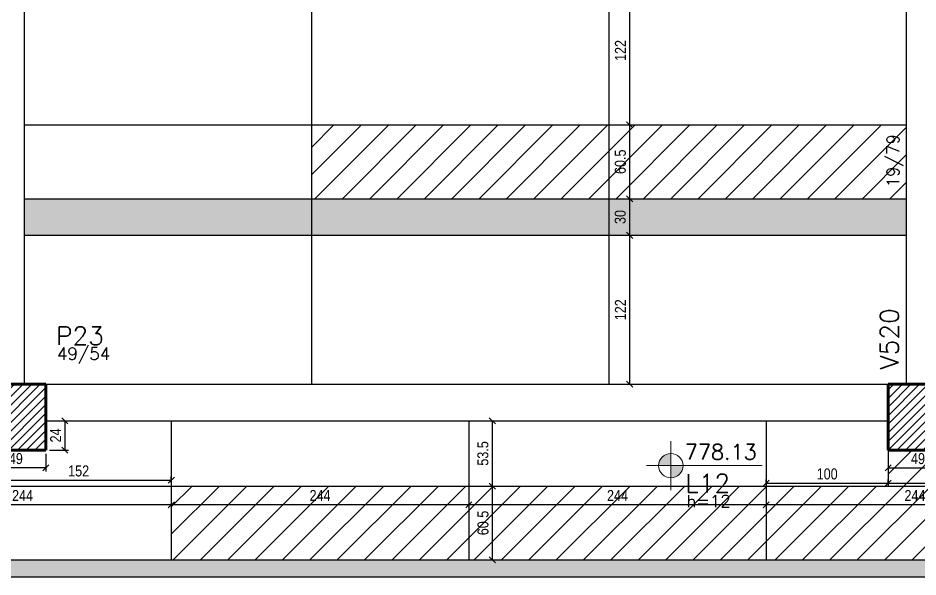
# Model space of a CAD drawing. Extents: x 8513 to 14085, y 7177 to 10799.
# Drawn here: x 10648 to 11387, y 8045 to 8503 of the extents above; entities that cross this region are included whole.
import ezdxf

# ---------------------------------------------------------------- set-up
doc = ezdxf.new("R2010")
doc.units = 0
doc.layers.add('COTA', color=241, linetype='Continuous')
doc.layers.add('Painéis', color=200, linetype='Continuous')
for name, color, linetype, lineweight in [('EST-LAJE-TEXT', 7, 'Continuous', 9), ('EST-PILAR', 7, 'Continuous', 9), ('EST-PILAR-CUT', 7, 'Continuous', 60), ('EST-PILAR-TEXT', 7, 'Continuous', 9), ('EST-VIGA', 7, 'Continuous', 30), ('EST-VIGA-TEXT', 7, 'Continuous', 9), ('Hachura', 253, 'Continuous', 9), ('REAPROVEITAMENTO', 7, 'Continuous', 9)]:
    doc.layers.add(name, color=color, linetype=linetype, lineweight=lineweight)
doc.styles.add('COTA TECNICA-50', font='techl___.ttf', dxfattribs={"height": 9})
doc.styles.add('RomanS_IV50', font='romans_IV50.ttf', dxfattribs={"height": 11.25})
doc.styles.add('RomanS_IV50_B', font='', dxfattribs={"height": 18.75})
doc.styles.add('RomanS_IV50_B_1', font='', dxfattribs={"height": 22.5})
doc.styles.get('RomanS_IV50_B').set_extended_font_data('RomanS_IV50', bold=True)
doc.styles.get('RomanS_IV50_B_1').set_extended_font_data('RomanS_IV50', bold=True)
doc.dimstyles.new('PAINEL', dxfattribs={"dimtxt": 9, "dimasz": 5, "dimexe": 3, "dimexo": 3, "dimgap": 3, "dimtad": 1, "dimdec": 1, "dimzin": 12, "dimdsep": 46, "dimtxsty": 'COTA TECNICA-50', "dimblk": 'OBLIQUE', "dimcen": 0, "dimclrd": 4, "dimclre": 4, "dimclrt": 1, "dimadec": 1, "dimazin": 3, "dimtfac": 1, "dimtdec": 1, "dimtmove": 0, "dimatfit": 3, "dimldrblk": 'OBLIQUE', "dimfxl": 1, "dimtolj": 1, "dimtzin": 12, "dimarcsym": 0})
pattern_1 = [(45, (9894.671, 8930.102), (-3.535534, 3.535534), [])]

# ---------------------------------------------------------------- blocks, each defined once
blk = doc.blocks.new('FA_Floor_TAG_SURVEY_R01 - NIV_TIT_H_TXT1__TXT2-2303193-2º PAVIMENTO')
at = {"layer": 'EST-LAJE-TEXT'}
h = blk.add_hatch(color=256, dxfattribs=at)
edge = h.paths.add_edge_path(flags=0)
edge.add_line((-0.28, 0.405), (-0.48, 0.405))
edge.add_arc((-0.28, 0.405), 0.2, 90, 180, ccw=False)
edge.add_line((-0.28, 0.605), (-0.28, 0.405))
h = blk.add_hatch(color=256, dxfattribs=at)
edge = h.paths.add_edge_path(flags=0)
edge.add_line((-0.28, 0.405), (-0.08, 0.405))
edge.add_arc((-0.28, 0.405), 0.2, -90, 0, ccw=False)
edge.add_line((-0.28, 0.205), (-0.28, 0.405))
for p, q in [((-0.28, 0.005), (-0.28, 0.805)), ((-0.28, 0.405), (-0.68, 0.405)), ((-0.28, 0.405), (1.22, 0.405))]:
    blk.add_line(p, q, dxfattribs=at)
blk.add_circle((-0.28, 0.405), 0.2, dxfattribs=at)
blk = doc.blocks.new('_Oblique')
at = {"color": 0, "linetype": 'ByBlock', "lineweight": -2}
blk.add_line((-0.5, -0.5), (0.5, 0.5), dxfattribs=at)
blk = doc.blocks.new('*D134')
at = {"layer": 'COTA', "color": 4, "lineweight": -2, "transparency": 16777216}
for p, q in [((11136.17, 8537.6), (11153.14, 8537.6)), ((11150.14, 8537.6), (11150.14, 8415.6)), ((11138.14, 8415.6), (11153.14, 8415.6))]:
    blk.add_line(p, q, dxfattribs=at)
at = {"layer": 'Defpoints', "color": 0, "transparency": 16777216}
for p in [(11133.17, 8537.6), (11135.14, 8415.6), (11150.14, 8415.6)]:
    blk.add_point(p, dxfattribs=at)
at = {"layer": 'COTA', "color": 4, "lineweight": -2, "transparency": 16777216, "xscale": 5, "yscale": 5, "zscale": 5}
for p, rotation in [((11150.14, 8537.6), 90), ((11150.14, 8415.6), 270)]:
    blk.add_blockref('_Oblique', p, dxfattribs=dict(at, rotation=rotation))
at = {"layer": 'COTA', "color": 1, "transparency": 16777216, "insert": (11142.59, 8476.6), "char_height": 9, "attachment_point": 5, "rotation": 90, "style": 'COTA TECNICA-50'}
blk.add_mtext('\\A1;122', dxfattribs=at)
blk = doc.blocks.new('*D135')
at = {"layer": 'COTA', "color": 4, "lineweight": -2, "transparency": 16777216}
for p, q in [((11138.14, 8415.6), (11153.14, 8415.6)), ((11150.14, 8415.6), (11150.14, 8355.1))]:
    blk.add_line(p, q, dxfattribs=at)
at = {"layer": 'Defpoints', "color": 0, "transparency": 16777216}
for p in [(11135.14, 8415.6), (11150.14, 8355.1), (11150.14, 8355.1)]:
    blk.add_point(p, dxfattribs=at)
at = {"layer": 'COTA', "color": 4, "lineweight": -2, "transparency": 16777216, "xscale": 5, "yscale": 5, "zscale": 5}
for p, rotation in [((11150.14, 8415.6), 90), ((11150.14, 8355.1), 270)]:
    blk.add_blockref('_Oblique', p, dxfattribs=dict(at, rotation=rotation))
at = {"layer": 'COTA', "color": 1, "transparency": 16777216, "insert": (11142.54, 8385.35), "char_height": 9, "attachment_point": 5, "rotation": 90, "style": 'COTA TECNICA-50'}
blk.add_mtext('\\A1;60.5', dxfattribs=at)
blk = doc.blocks.new('*D136')
at = {"layer": 'COTA', "color": 4, "lineweight": -2, "transparency": 16777216}
blk.add_line((11150.14, 8355.1), (11150.14, 8325.1), dxfattribs=at)
at = {"layer": 'Defpoints', "color": 0, "transparency": 16777216}
for p in [(11150.14, 8355.1), (11150.14, 8325.1), (11150.14, 8325.1)]:
    blk.add_point(p, dxfattribs=at)
at = {"layer": 'COTA', "color": 4, "lineweight": -2, "transparency": 16777216, "xscale": 5, "yscale": 5, "zscale": 5}
for p, rotation in [((11150.14, 8355.1), 90), ((11150.14, 8325.1), 270)]:
    blk.add_blockref('_Oblique', p, dxfattribs=dict(at, rotation=rotation))
at = {"layer": 'COTA', "color": 1, "transparency": 16777216, "insert": (11142.44, 8340.1), "char_height": 9, "attachment_point": 5, "rotation": 90, "style": 'COTA TECNICA-50'}
blk.add_mtext('\\A1;30', dxfattribs=at)
blk = doc.blocks.new('*D137')
at = {"layer": 'COTA', "color": 4, "lineweight": -2, "transparency": 16777216}
blk.add_line((11150.14, 8325.1), (11150.14, 8203.1), dxfattribs=at)
at = {"layer": 'Defpoints', "color": 0, "transparency": 16777216}
for p in [(11150.14, 8325.1), (11150.14, 8203.1), (11150.14, 8203.1)]:
    blk.add_point(p, dxfattribs=at)
at = {"layer": 'COTA', "color": 4, "lineweight": -2, "transparency": 16777216, "xscale": 5, "yscale": 5, "zscale": 5}
for p, rotation in [((11150.14, 8325.1), 90), ((11150.14, 8203.1), 270)]:
    blk.add_blockref('_Oblique', p, dxfattribs=dict(at, rotation=rotation))
at = {"layer": 'COTA', "color": 1, "transparency": 16777216, "insert": (11142.59, 8264.1), "char_height": 9, "attachment_point": 5, "rotation": 90, "style": 'COTA TECNICA-50'}
blk.add_mtext('\\A1;122', dxfattribs=at)
blk = doc.blocks.new('*D142')
at = {"layer": 'COTA', "color": 4, "lineweight": -2, "transparency": 16777216}
blk.add_line((11150.14, 8355.1), (11150.14, 8325.1), dxfattribs=at)
at = {"layer": 'Defpoints', "color": 0, "transparency": 16777216}
for p in [(11150.14, 8355.1), (11150.14, 8325.1), (11150.14, 8325.1)]:
    blk.add_point(p, dxfattribs=at)
at = {"layer": 'COTA', "color": 4, "lineweight": -2, "transparency": 16777216, "xscale": 5, "yscale": 5, "zscale": 5}
for p, rotation in [((11150.14, 8355.1), 90), ((11150.14, 8325.1), 270)]:
    blk.add_blockref('_Oblique', p, dxfattribs=dict(at, rotation=rotation))
at = {"layer": 'COTA', "color": 1, "transparency": 16777216, "insert": (11142.44, 8340.1), "char_height": 9, "attachment_point": 5, "rotation": 90, "style": 'COTA TECNICA-50'}
blk.add_mtext('\\A1;30', dxfattribs=at)
blk = doc.blocks.new('*D143')
at = {"layer": 'COTA', "color": 4, "lineweight": -2, "transparency": 16777216}
blk.add_line((11150.14, 8325.1), (11150.14, 8203.1), dxfattribs=at)
at = {"layer": 'Defpoints', "color": 0, "transparency": 16777216}
for p in [(11150.14, 8325.1), (11150.14, 8203.1), (11150.14, 8203.1)]:
    blk.add_point(p, dxfattribs=at)
at = {"layer": 'COTA', "color": 4, "lineweight": -2, "transparency": 16777216, "xscale": 5, "yscale": 5, "zscale": 5}
for p, rotation in [((11150.14, 8325.1), 90), ((11150.14, 8203.1), 270)]:
    blk.add_blockref('_Oblique', p, dxfattribs=dict(at, rotation=rotation))
at = {"layer": 'COTA', "color": 1, "transparency": 16777216, "insert": (11142.59, 8264.1), "char_height": 9, "attachment_point": 5, "rotation": 90, "style": 'COTA TECNICA-50'}
blk.add_mtext('\\A1;122', dxfattribs=at)
blk = doc.blocks.new('*D216')
at = {"layer": 'COTA', "color": 4, "lineweight": -2, "transparency": 16777216}
for p, q in [((10622.17, 8146.1), (10622.17, 8131.51)), ((10671.17, 8146.1), (10671.17, 8131.51)), ((10671.17, 8134.51), (10622.17, 8134.51))]:
    blk.add_line(p, q, dxfattribs=at)
at = {"layer": 'Defpoints', "color": 0, "transparency": 16777216}
for p in [(10622.17, 8149.1), (10671.17, 8149.1), (10622.17, 8134.51)]:
    blk.add_point(p, dxfattribs=at)
at = {"layer": 'COTA', "color": 4, "lineweight": -2, "transparency": 16777216, "xscale": 5, "yscale": 5, "zscale": 5, "rotation": 180}
blk.add_blockref('_Oblique', (10622.17, 8134.51), dxfattribs=at)
at = {"layer": 'COTA', "color": 4, "lineweight": -2, "transparency": 16777216, "xscale": 5, "yscale": 5, "zscale": 5}
blk.add_blockref('_Oblique', (10671.17, 8134.51), dxfattribs=at)
at = {"layer": 'COTA', "color": 1, "transparency": 16777216, "insert": (10646.67, 8142.1), "char_height": 9, "attachment_point": 5, "style": 'COTA TECNICA-50'}
blk.add_mtext('\\A1;49', dxfattribs=at)
blk = doc.blocks.new('*D217')
at = {"layer": 'COTA', "color": 4, "lineweight": -2, "transparency": 16777216}
for p, q in [((10674.17, 8173.1), (10689.87, 8173.1)), ((10686.87, 8173.1), (10686.87, 8149.1)), ((10674.17, 8149.1), (10689.87, 8149.1))]:
    blk.add_line(p, q, dxfattribs=at)
at = {"layer": 'Defpoints', "color": 0, "transparency": 16777216}
for p in [(10671.17, 8173.1), (10671.17, 8149.1), (10686.87, 8149.1)]:
    blk.add_point(p, dxfattribs=at)
at = {"layer": 'COTA', "color": 4, "lineweight": -2, "transparency": 16777216, "xscale": 5, "yscale": 5, "zscale": 5}
for p, rotation in [((10686.87, 8173.1), 90), ((10686.87, 8149.1), 270)]:
    blk.add_blockref('_Oblique', p, dxfattribs=dict(at, rotation=rotation))
at = {"layer": 'COTA', "color": 1, "transparency": 16777216, "insert": (10679.3, 8161.1), "char_height": 9, "attachment_point": 5, "rotation": 90, "style": 'COTA TECNICA-50'}
blk.add_mtext('\\A1;24', dxfattribs=at)
blk = doc.blocks.new('*D209')
at = {"layer": 'COTA', "color": 4, "lineweight": -2, "transparency": 16777216}
for p, q in [((11506.17, 8111.98), (11506.17, 8101.29)), ((11506.17, 8104.29), (11262.17, 8104.29))]:
    blk.add_line(p, q, dxfattribs=at)
at = {"layer": 'Defpoints', "color": 0, "transparency": 16777216}
for p in [(11506.17, 8114.98), (11262.17, 8104.29), (11262.17, 8104.29)]:
    blk.add_point(p, dxfattribs=at)
at = {"layer": 'COTA', "color": 4, "lineweight": -2, "transparency": 16777216, "xscale": 5, "yscale": 5, "zscale": 5, "rotation": 180}
blk.add_blockref('_Oblique', (11262.17, 8104.29), dxfattribs=at)
at = {"layer": 'COTA', "color": 4, "lineweight": -2, "transparency": 16777216, "xscale": 5, "yscale": 5, "zscale": 5}
blk.add_blockref('_Oblique', (11506.17, 8104.29), dxfattribs=at)
at = {"layer": 'COTA', "color": 1, "transparency": 16777216, "insert": (11384.17, 8111.86), "char_height": 9, "attachment_point": 5, "style": 'COTA TECNICA-50'}
blk.add_mtext('\\A1;244', dxfattribs=at)
blk = doc.blocks.new('*D210')
at = {"layer": 'COTA', "color": 4, "lineweight": -2, "transparency": 16777216}
for p, q in [((11018.17, 8116.6), (11018.17, 8101.29)), ((11262.17, 8111.98), (11262.17, 8101.29)), ((11262.17, 8104.29), (11018.17, 8104.29))]:
    blk.add_line(p, q, dxfattribs=at)
at = {"layer": 'Defpoints', "color": 0, "transparency": 16777216}
for p in [(11018.17, 8119.6), (11262.17, 8114.98), (11018.17, 8104.29)]:
    blk.add_point(p, dxfattribs=at)
at = {"layer": 'COTA', "color": 4, "lineweight": -2, "transparency": 16777216, "xscale": 5, "yscale": 5, "zscale": 5, "rotation": 180}
blk.add_blockref('_Oblique', (11018.17, 8104.29), dxfattribs=at)
at = {"layer": 'COTA', "color": 4, "lineweight": -2, "transparency": 16777216, "xscale": 5, "yscale": 5, "zscale": 5}
blk.add_blockref('_Oblique', (11262.17, 8104.29), dxfattribs=at)
at = {"layer": 'COTA', "color": 1, "transparency": 16777216, "insert": (11140.17, 8111.86), "char_height": 9, "attachment_point": 5, "style": 'COTA TECNICA-50'}
blk.add_mtext('\\A1;244', dxfattribs=at)
blk = doc.blocks.new('*D211')
at = {"layer": 'COTA', "color": 4, "lineweight": -2, "transparency": 16777216}
for p, q in [((10774.17, 8116.6), (10774.17, 8101.29)), ((11018.17, 8116.6), (11018.17, 8101.29)), ((11018.17, 8104.29), (10774.17, 8104.29))]:
    blk.add_line(p, q, dxfattribs=at)
at = {"layer": 'Defpoints', "color": 0, "transparency": 16777216}
for p in [(10774.17, 8119.6), (11018.17, 8119.6), (10774.17, 8104.29)]:
    blk.add_point(p, dxfattribs=at)
at = {"layer": 'COTA', "color": 4, "lineweight": -2, "transparency": 16777216, "xscale": 5, "yscale": 5, "zscale": 5, "rotation": 180}
blk.add_blockref('_Oblique', (10774.17, 8104.29), dxfattribs=at)
at = {"layer": 'COTA', "color": 4, "lineweight": -2, "transparency": 16777216, "xscale": 5, "yscale": 5, "zscale": 5}
blk.add_blockref('_Oblique', (11018.17, 8104.29), dxfattribs=at)
at = {"layer": 'COTA', "color": 1, "transparency": 16777216, "insert": (10896.17, 8111.86), "char_height": 9, "attachment_point": 5, "style": 'COTA TECNICA-50'}
blk.add_mtext('\\A1;244', dxfattribs=at)
blk = doc.blocks.new('*D213')
at = {"layer": 'COTA', "color": 4, "lineweight": -2, "transparency": 16777216}
for p, q in [((10622.17, 8122.6), (10622.17, 8127.39)), ((10622.17, 8124.39), (10774.17, 8124.39)), ((10774.17, 8122.6), (10774.17, 8127.39))]:
    blk.add_line(p, q, dxfattribs=at)
at = {"layer": 'Defpoints', "color": 0, "transparency": 16777216}
for p in [(10774.17, 8124.39), (10622.17, 8119.6), (10774.17, 8119.6)]:
    blk.add_point(p, dxfattribs=at)
at = {"layer": 'COTA', "color": 4, "lineweight": -2, "transparency": 16777216, "xscale": 5, "yscale": 5, "zscale": 5, "rotation": 180}
blk.add_blockref('_Oblique', (10622.17, 8124.39), dxfattribs=at)
at = {"layer": 'COTA', "color": 4, "lineweight": -2, "transparency": 16777216, "xscale": 5, "yscale": 5, "zscale": 5}
blk.add_blockref('_Oblique', (10774.17, 8124.39), dxfattribs=at)
at = {"layer": 'COTA', "color": 1, "transparency": 16777216, "insert": (10698.17, 8131.99), "char_height": 9, "attachment_point": 5, "style": 'COTA TECNICA-50'}
blk.add_mtext('\\A1;152', dxfattribs=at)
blk = doc.blocks.new('*D215')
at = {"layer": 'COTA', "color": 4, "lineweight": -2, "transparency": 16777216}
for p, q in [((10622.17, 8122.6), (10622.17, 8127.39)), ((10622.17, 8124.39), (10774.17, 8124.39)), ((10774.17, 8122.6), (10774.17, 8127.39))]:
    blk.add_line(p, q, dxfattribs=at)
at = {"layer": 'Defpoints', "color": 0, "transparency": 16777216}
for p in [(10774.17, 8124.39), (10622.17, 8119.6), (10774.17, 8119.6)]:
    blk.add_point(p, dxfattribs=at)
at = {"layer": 'COTA', "color": 4, "lineweight": -2, "transparency": 16777216, "xscale": 5, "yscale": 5, "zscale": 5, "rotation": 180}
blk.add_blockref('_Oblique', (10622.17, 8124.39), dxfattribs=at)
at = {"layer": 'COTA', "color": 4, "lineweight": -2, "transparency": 16777216, "xscale": 5, "yscale": 5, "zscale": 5}
blk.add_blockref('_Oblique', (10774.17, 8124.39), dxfattribs=at)
at = {"layer": 'COTA', "color": 1, "transparency": 16777216, "insert": (10698.17, 8131.99), "char_height": 9, "attachment_point": 5, "style": 'COTA TECNICA-50'}
blk.add_mtext('\\A1;152', dxfattribs=at)
blk = doc.blocks.new('*D199')
at = {"layer": 'COTA', "color": 4, "lineweight": -2, "transparency": 16777216}
for p, q in [((11262.17, 8122.6), (11262.17, 8124.91)), ((11262.17, 8121.91), (11362.17, 8121.91)), ((11362.17, 8122.6), (11362.17, 8124.91))]:
    blk.add_line(p, q, dxfattribs=at)
at = {"layer": 'Defpoints', "color": 0, "transparency": 16777216}
for p in [(11362.17, 8121.91), (11262.17, 8119.6), (11362.17, 8119.6)]:
    blk.add_point(p, dxfattribs=at)
at = {"layer": 'COTA', "color": 4, "lineweight": -2, "transparency": 16777216, "xscale": 5, "yscale": 5, "zscale": 5, "rotation": 180}
blk.add_blockref('_Oblique', (11262.17, 8121.91), dxfattribs=at)
at = {"layer": 'COTA', "color": 4, "lineweight": -2, "transparency": 16777216, "xscale": 5, "yscale": 5, "zscale": 5}
blk.add_blockref('_Oblique', (11362.17, 8121.91), dxfattribs=at)
at = {"layer": 'COTA', "color": 1, "transparency": 16777216, "insert": (11312.17, 8129.5), "char_height": 9, "attachment_point": 5, "style": 'COTA TECNICA-50'}
blk.add_mtext('\\A1;100', dxfattribs=at)
blk = doc.blocks.new('*D200')
at = {"layer": 'COTA', "color": 4, "lineweight": -2, "transparency": 16777216}
for p, q in [((11362.17, 8122.6), (11362.17, 8124.91)), ((11362.17, 8121.91), (11506.17, 8121.91)), ((11506.17, 8122.6), (11506.17, 8124.91))]:
    blk.add_line(p, q, dxfattribs=at)
at = {"layer": 'Defpoints', "color": 0, "transparency": 16777216}
for p in [(11506.17, 8121.91), (11362.17, 8119.6), (11506.17, 8119.6)]:
    blk.add_point(p, dxfattribs=at)
at = {"layer": 'COTA', "color": 4, "lineweight": -2, "transparency": 16777216, "xscale": 5, "yscale": 5, "zscale": 5, "rotation": 180}
blk.add_blockref('_Oblique', (11362.17, 8121.91), dxfattribs=at)
at = {"layer": 'COTA', "color": 4, "lineweight": -2, "transparency": 16777216, "xscale": 5, "yscale": 5, "zscale": 5}
blk.add_blockref('_Oblique', (11506.17, 8121.91), dxfattribs=at)
at = {"layer": 'COTA', "color": 1, "transparency": 16777216, "insert": (11434.17, 8129.48), "char_height": 9, "attachment_point": 5, "style": 'COTA TECNICA-50'}
blk.add_mtext('\\A1;144', dxfattribs=at)
blk = doc.blocks.new('*D203')
at = {"layer": 'COTA', "color": 4, "lineweight": -2, "transparency": 16777216}
for p, q in [((11021.17, 8173.1), (11040.49, 8173.1)), ((11037.49, 8173.1), (11037.49, 8119.6)), ((11021.17, 8119.6), (11040.49, 8119.6))]:
    blk.add_line(p, q, dxfattribs=at)
at = {"layer": 'Defpoints', "color": 0, "transparency": 16777216}
for p in [(11018.17, 8173.1), (11018.17, 8119.6), (11037.49, 8119.6)]:
    blk.add_point(p, dxfattribs=at)
at = {"layer": 'COTA', "color": 4, "lineweight": -2, "transparency": 16777216, "xscale": 5, "yscale": 5, "zscale": 5}
for p, rotation in [((11037.49, 8173.1), 90), ((11037.49, 8119.6), 270)]:
    blk.add_blockref('_Oblique', p, dxfattribs=dict(at, rotation=rotation))
at = {"layer": 'COTA', "color": 1, "transparency": 16777216, "insert": (11029.79, 8146.35), "char_height": 9, "attachment_point": 5, "rotation": 90, "style": 'COTA TECNICA-50'}
blk.add_mtext('\\A1;53.5', dxfattribs=at)
blk = doc.blocks.new('*D204')
at = {"layer": 'COTA', "color": 4, "lineweight": -2, "transparency": 16777216}
for p, q in [((11021.17, 8119.6), (11040.49, 8119.6)), ((11037.49, 8119.6), (11037.49, 8059.1)), ((11021.17, 8059.1), (11040.49, 8059.1))]:
    blk.add_line(p, q, dxfattribs=at)
at = {"layer": 'Defpoints', "color": 0, "transparency": 16777216}
for p in [(11018.17, 8119.6), (11018.17, 8059.1), (11037.49, 8059.1)]:
    blk.add_point(p, dxfattribs=at)
at = {"layer": 'COTA', "color": 4, "lineweight": -2, "transparency": 16777216, "xscale": 5, "yscale": 5, "zscale": 5}
for p, rotation in [((11037.49, 8119.6), 90), ((11037.49, 8059.1), 270)]:
    blk.add_blockref('_Oblique', p, dxfattribs=dict(at, rotation=rotation))
at = {"layer": 'COTA', "color": 1, "transparency": 16777216, "insert": (11029.89, 8089.35), "char_height": 9, "attachment_point": 5, "rotation": 90, "style": 'COTA TECNICA-50'}
blk.add_mtext('\\A1;60.5', dxfattribs=at)
blk = doc.blocks.new('*D223')
at = {"layer": 'COTA', "color": 4, "lineweight": -2, "transparency": 16777216}
for p, q in [((11362.17, 8146.1), (11362.17, 8131.48)), ((11411.17, 8146.1), (11411.17, 8131.48)), ((11362.17, 8134.48), (11411.17, 8134.48))]:
    blk.add_line(p, q, dxfattribs=at)
at = {"layer": 'Defpoints', "color": 0, "transparency": 16777216}
for p in [(11362.17, 8149.1), (11411.17, 8149.1), (11411.17, 8134.48)]:
    blk.add_point(p, dxfattribs=at)
at = {"layer": 'COTA', "color": 4, "lineweight": -2, "transparency": 16777216, "xscale": 5, "yscale": 5, "zscale": 5, "rotation": 180}
blk.add_blockref('_Oblique', (11362.17, 8134.48), dxfattribs=at)
at = {"layer": 'COTA', "color": 4, "lineweight": -2, "transparency": 16777216, "xscale": 5, "yscale": 5, "zscale": 5}
blk.add_blockref('_Oblique', (11411.17, 8134.48), dxfattribs=at)
at = {"layer": 'COTA', "color": 1, "transparency": 16777216, "insert": (11386.67, 8142.08), "char_height": 9, "attachment_point": 5, "style": 'COTA TECNICA-50'}
blk.add_mtext('\\A1;49', dxfattribs=at)
blk = doc.blocks.new('*D225')
at = {"layer": 'COTA', "color": 4, "lineweight": -2, "transparency": 16777216}
for p, q in [((10530.17, 8116.6), (10530.17, 8101.29)), ((10774.17, 8116.6), (10774.17, 8101.29)), ((10774.17, 8104.29), (10530.17, 8104.29))]:
    blk.add_line(p, q, dxfattribs=at)
at = {"layer": 'Defpoints', "color": 0, "transparency": 16777216}
for p in [(10530.17, 8119.6), (10774.17, 8119.6), (10530.17, 8104.29)]:
    blk.add_point(p, dxfattribs=at)
at = {"layer": 'COTA', "color": 4, "lineweight": -2, "transparency": 16777216, "xscale": 5, "yscale": 5, "zscale": 5, "rotation": 180}
blk.add_blockref('_Oblique', (10530.17, 8104.29), dxfattribs=at)
at = {"layer": 'COTA', "color": 4, "lineweight": -2, "transparency": 16777216, "xscale": 5, "yscale": 5, "zscale": 5}
blk.add_blockref('_Oblique', (10774.17, 8104.29), dxfattribs=at)
at = {"layer": 'COTA', "color": 1, "transparency": 16777216, "insert": (10652.17, 8111.86), "char_height": 9, "attachment_point": 5, "style": 'COTA TECNICA-50'}
blk.add_mtext('\\A1;244', dxfattribs=at)

msp = doc.modelspace()

# ---------------------------------------------------------------- hatches: boundary and pattern name
at = {"layer": 'EST-PILAR'}
h = msp.add_hatch(dxfattribs=at)
h.set_pattern_fill('FP_1', color=5, style=0, pattern_type=2)
h.set_pattern_definition(pattern_1)
h.paths.add_polyline_path([(10671.171, 8149.102), (10671.171, 8203.102), (10622.171, 8203.102), (10622.171, 8149.102)], flags=0)
h = msp.add_hatch(dxfattribs=at)
h.set_pattern_fill('FP_1', color=5, style=0, pattern_type=2)
h.set_pattern_definition(pattern_1)
h.paths.add_polyline_path([(11362.171, 8149.102), (11411.171, 8149.102), (11411.171, 8203.102), (11362.171, 8203.102), (11362.171, 8158.129)], flags=0)
at = {"layer": 'EST-VIGA', "true_color": 0xe1e1e1}
msp.add_hatch(color=254, dxfattribs=at).paths.add_polyline_path([(10972.508, 8045.102), (12482.171, 8045.102), (12482.171, 8059.102), (9815.171, 8059.102), (9815.171, 8045.102), (10558.878, 8045.102)], flags=0)
at = {"layer": 'Hachura'}
h = msp.add_hatch(color=256, dxfattribs=at)
h.dxf.hatch_style = 1
h.paths.add_polyline_path([(10897.671, 8355.102), (10897.671, 8325.102), (10653.671, 8325.102), (10653.671, 8355.102)])
h.paths.add_polyline_path([(11141.671, 8355.102), (11141.671, 8325.102), (10897.671, 8325.102), (10897.671, 8355.102)])
h.paths.add_polyline_path([(11141.671, 8325.102), (11141.671, 8355.102), (11377.171, 8355.102), (11377.171, 8325.102)])
h.paths.add_polyline_path([(11141.671, 8537.602), (11141.671, 8567.602), (11377.171, 8567.602), (11377.171, 8537.602)])
h.paths.add_polyline_path([(10897.671, 8537.602), (10897.671, 8567.602), (11141.671, 8567.602), (11141.671, 8537.602)])
h.paths.add_polyline_path([(10897.671, 8567.602), (10897.671, 8537.602), (10653.671, 8537.602), (10653.671, 8567.602)])
h.paths.add_polyline_path([(10897.671, 8709.602), (10897.671, 8689.602), (10653.671, 8689.602), (10653.671, 8709.602)])
h.paths.add_polyline_path([(11141.671, 8709.602), (11141.671, 8689.602), (10897.671, 8689.602), (10897.671, 8709.602)])
h.paths.add_polyline_path([(11377.171, 8709.602), (11377.171, 8689.602), (11141.671, 8689.602), (11141.671, 8709.602)])
at = {"layer": 'REAPROVEITAMENTO'}
h = msp.add_hatch(dxfattribs=at)
h.set_pattern_fill('ANSI31', color=251, scale=5, style=0)
h.paths.add_polyline_path([(10889.171, 8831.602), (10889.171, 8709.602), (11133.171, 8709.602), (11133.171, 8831.602)])
h.paths.add_polyline_path([(11377.171, 8709.602), (11377.171, 8831.602), (11332.171, 8831.602), (11133.171, 8831.602), (11133.171, 8709.602)])
h.paths.add_polyline_path([(11377.171, 8567.602), (11377.171, 8689.602), (11133.171, 8689.602), (11133.171, 8567.602)])
h.paths.add_polyline_path([(11133.171, 8689.602), (10889.171, 8689.602), (10889.171, 8567.602), (11133.171, 8567.602)])
h.paths.add_polyline_path([(11133.171, 8415.602), (11133.171, 8355.102), (11377.171, 8355.102), (11377.171, 8415.602)])
h.paths.add_polyline_path([(10889.171, 8415.602), (10889.171, 8355.102), (11133.171, 8355.102), (11133.171, 8415.602)])
h = msp.add_hatch(dxfattribs=at)
h.set_pattern_fill('ANSI31', color=251, scale=5, style=0)
h.paths.add_polyline_path([(11994.171, 8119.602), (11994.171, 8173.102), (11750.171, 8173.102), (11750.171, 8119.602)])
h.paths.add_polyline_path([(11411.171, 8173.102), (11411.171, 8149.102), (11362.171, 8149.102), (11362.171, 8119.602), (11506.171, 8119.602), (11506.171, 8173.102)])
h = msp.add_hatch(dxfattribs=at)
h.set_pattern_fill('ANSI31', color=251, scale=5, style=0)
h.paths.add_polyline_path([(12482.171, 8059.102), (12482.171, 8119.602), (12238.171, 8119.602), (12238.171, 8059.102)])
h.paths.add_polyline_path([(12238.171, 8059.102), (12238.171, 8119.602), (11994.171, 8119.602), (11994.171, 8059.102)])
h.paths.add_polyline_path([(11994.171, 8059.102), (11994.171, 8119.602), (11750.171, 8119.602), (11750.171, 8059.102)])
h.paths.add_polyline_path([(11506.171, 8119.602), (11506.171, 8059.102), (11750.171, 8059.102), (11750.171, 8119.602)])
h.paths.add_polyline_path([(11262.171, 8119.602), (11262.171, 8059.102), (11506.171, 8059.102), (11506.171, 8119.602)])
h.paths.add_polyline_path([(11262.171, 8059.102), (11262.171, 8119.602), (11018.171, 8119.602), (11018.171, 8059.102)])
h.paths.add_polyline_path([(11018.171, 8059.102), (11018.171, 8119.602), (10774.171, 8119.602), (10774.171, 8059.102)])

# ---------------------------------------------------------------- linework, layer by layer
at = {"layer": 'EST-PILAR-CUT', "color": 5}
for p, q in [((10622.171, 8203.102), (10671.171, 8203.102)), ((10671.171, 8203.102), (10671.171, 8149.102)), ((11362.171, 8149.102), (11362.171, 8203.102)), ((11362.171, 8203.102), (11411.171, 8203.102)), ((10671.171, 8149.102), (10622.171, 8149.102)), ((11411.171, 8149.102), (11362.171, 8149.102))]:
    msp.add_line(p, q, dxfattribs=at)
at = {"layer": 'EST-VIGA', "color": 3}
for p, q in [((11377.171, 8203.102), (11377.171, 8831.602)), ((10653.671, 8203.102), (10653.671, 8741.602)), ((10671.171, 8203.102), (11362.171, 8203.102)), ((10671.171, 8173.102), (11362.171, 8173.102)), ((9913.671, 8059.102), (12482.171, 8059.102)), ((9815.171, 8045.102), (12482.171, 8045.102))]:
    msp.add_line(p, q, dxfattribs=at)
at = {"layer": 'Painéis', "ltscale": 70}
for p, q in [((10889.171, 8831.602), (10889.171, 8203.102)), ((11133.171, 8831.602), (11133.171, 8203.102)), ((10653.671, 8415.602), (11377.171, 8415.602)), ((10653.671, 8355.102), (11377.171, 8355.102)), ((10653.671, 8325.102), (11377.171, 8325.102)), ((10774.171, 8173.102), (10774.171, 8059.102)), ((11018.171, 8173.102), (11018.171, 8059.102)), ((11262.171, 8173.102), (11262.171, 8059.102)), ((11362.171, 8149.102), (11362.171, 8119.602)), ((9913.671, 8119.602), (12482.171, 8119.602))]:
    msp.add_line(p, q, dxfattribs=at)

# ---------------------------------------------------------------- block references
at = {"layer": 'EST-LAJE-TEXT', "xscale": 49.99999999999998, "yscale": 49.99999999999998, "zscale": 49.99999999999998}
msp.add_blockref('FA_Floor_TAG_SURVEY_R01 - NIV_TIT_H_TXT1__TXT2-2303193-2º PAVIMENTO', (11197.921, 8116.102), dxfattribs=at)

# ---------------------------------------------------------------- texts
at = {"layer": 'EST-LAJE-TEXT', "lineweight": 50, "attachment_point": 1}
for s, insert, char_height, width, style in [('778.13', (11195.445, 8153.859), 12.5, 84.17719, 'RomanS_IV50_B_1'), ('L12', (11195.864, 8129.412), 15, 50.50631, 'RomanS_IV50_B')]:
    msp.add_mtext(s, dxfattribs=dict(at, insert=insert, char_height=char_height, width=width, style=style))
at = {"layer": 'EST-LAJE-TEXT', "lineweight": 30, "insert": (11196.62, 8112.279), "char_height": 10, "width": 48.90294, "attachment_point": 1, "style": 'RomanS_IV50'}
msp.add_mtext('h=12', dxfattribs=at)
at = {"layer": 'EST-PILAR-TEXT', "lineweight": 50, "insert": (10679.614, 8250.238), "char_height": 15, "width": 54.91559, "attachment_point": 1, "style": 'RomanS_IV50_B'}
msp.add_mtext('P23', dxfattribs=at)
msp.add_mtext('P23', dxfattribs=at)
at = {"layer": 'EST-PILAR-TEXT', "lineweight": 30, "insert": (10680.37, 8233.106), "char_height": 10, "width": 58.92403, "attachment_point": 1, "style": 'RomanS_IV50'}
msp.add_mtext('49/54', dxfattribs=at)
msp.add_mtext('49/54', dxfattribs=at)
at = {"layer": 'EST-VIGA-TEXT', "lineweight": 30, "insert": (11361.167, 8364.368), "char_height": 10, "width": 58.92403, "attachment_point": 1, "rotation": 90, "style": 'RomanS_IV50'}
msp.add_mtext('19/79', dxfattribs=at)
at = {"layer": 'EST-VIGA-TEXT', "lineweight": 50, "insert": (11355.717, 8215.163), "char_height": 15, "width": 70.14766, "attachment_point": 1, "rotation": 90, "style": 'RomanS_IV50_B'}
msp.add_mtext('V520', dxfattribs=at)

# ---------------------------------------------------------------- dimensions: what is measured, and where the dimension line sits
at = {"layer": 'COTA'}
for base, p1, p2, picture, middle in [((11150.14, 8415.602), (11133.171, 8537.602), (11135.14, 8415.602), '*D134', (11142.587, 8476.602)), ((11150.14, 8355.102), (11135.14, 8415.602), (11150.14, 8355.102), '*D135', (11142.541, 8385.352)), ((11150.14, 8325.102), (11150.14, 8355.102), (11150.14, 8325.102), '*D136', (11142.443, 8340.102)), ((11150.14, 8325.102), (11150.14, 8355.102), (11150.14, 8325.102), '*D142', (11142.443, 8340.102)), ((11150.14, 8203.102), (11150.14, 8325.102), (11150.14, 8203.102), '*D137', (11142.587, 8264.102)), ((11150.14, 8203.102), (11150.14, 8325.102), (11150.14, 8203.102), '*D143', (11142.587, 8264.102)), ((11037.485, 8059.102), (11018.171, 8119.602), (11018.171, 8059.102), '*D204', (11029.887, 8089.352))]:
    dim = msp.add_linear_dim(base=base, p1=p1, p2=p2, angle=270, dimstyle='PAINEL', override={"dimtmove": 1}, dxfattribs=at)
    dim.commit()
    dim.dimension.update_dxf_attribs({"geometry": picture, "text_midpoint": middle})
for base, p1, p2, picture, middle in [((10686.866, 8149.102), (10671.171, 8173.102), (10671.171, 8149.102), '*D217', (10679.3, 8161.102)), ((11037.485, 8119.602), (11018.171, 8173.102), (11018.171, 8119.602), '*D203', (11029.788, 8146.352))]:
    dim = msp.add_linear_dim(base=base, p1=p1, p2=p2, angle=270, dimstyle='PAINEL', dxfattribs=at)
    dim.commit()
    dim.dimension.update_dxf_attribs({"geometry": picture, "text_midpoint": middle})
for base, p1, p2, picture, middle in [((10622.171, 8134.507), (10671.171, 8149.102), (10622.171, 8149.102), '*D216', (10646.671, 8142.099)), ((11411.171, 8134.485), (11362.171, 8149.102), (11411.171, 8149.102), '*D223', (11386.671, 8142.077)), ((11362.171, 8121.911), (11262.171, 8119.602), (11362.171, 8119.602), '*D199', (11312.171, 8129.503)), ((10530.171, 8104.294), (10774.171, 8119.602), (10530.171, 8119.602), '*D225', (10652.171, 8111.86))]:
    dim = msp.add_linear_dim(base=base, p1=p1, p2=p2, dimstyle='PAINEL', dxfattribs=at)
    dim.commit()
    dim.dimension.update_dxf_attribs({"geometry": picture, "text_midpoint": middle})
for base, p1, p2, picture, middle in [((10774.171, 8124.394), (10622.171, 8119.602), (10774.171, 8119.602), '*D213', (10698.171, 8131.992)), ((10774.171, 8124.394), (10622.171, 8119.602), (10774.171, 8119.602), '*D215', (10698.171, 8131.992)), ((11506.171, 8121.911), (11362.171, 8119.602), (11506.171, 8119.602), '*D200', (11434.171, 8129.477)), ((10774.171, 8104.294), (11018.171, 8119.602), (10774.171, 8119.602), '*D211', (10896.171, 8111.86)), ((11018.171, 8104.294), (11262.171, 8114.977), (11018.171, 8119.602), '*D210', (11140.171, 8111.86)), ((11262.171, 8104.294), (11506.171, 8114.977), (11262.171, 8104.294), '*D209', (11384.171, 8111.86))]:
    dim = msp.add_linear_dim(base=base, p1=p1, p2=p2, dimstyle='PAINEL', override={"dimtmove": 1}, dxfattribs=at)
    dim.commit()
    dim.dimension.update_dxf_attribs({"geometry": picture, "text_midpoint": middle})

doc.saveas('drawing.dxf')
